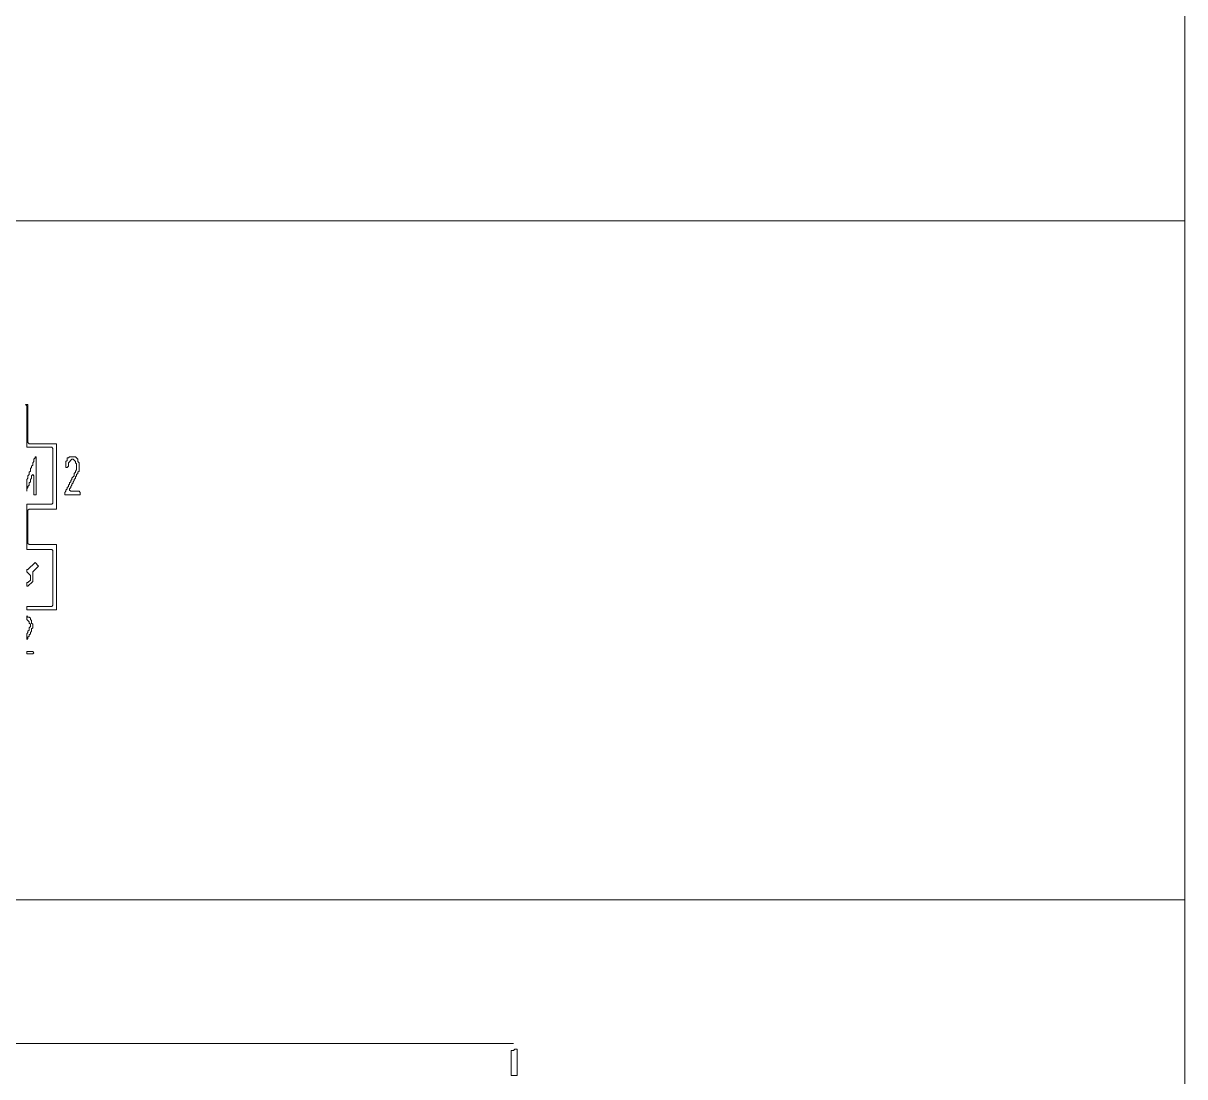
# Model space of a CAD drawing. Header units: millimetres. Extents: x 24 to 865, y 18 to 612.
# Drawn here: x 320.1 to 405.8, y 349.9 to 427.7 of the extents above; entities that cross this region are included whole.
import ezdxf

# ---------------------------------------------------------------- set-up
doc = ezdxf.new("R2010")
doc.units = ezdxf.units.MM
doc.layers.add('TRACE_STRAIGHT', color=5, linetype='CONTINUOUS', lineweight=0)
doc.layers.add('TRACE_TEXT_SYMBOL', color=6, linetype='CONTINUOUS', lineweight=0)

msp = doc.modelspace()

# ---------------------------------------------------------------- linework, layer by layer
at = {"layer": 'TRACE_STRAIGHT', "color": 5}
for p, q in [((405.783, 512.998), (405.783, 263.052)), ((203.609, 413.095), (405.783, 413.095)), ((203.609, 362.998), (405.783, 362.998)), ((262.784, 352.405), (356.258, 352.405))]:
    msp.add_line(p, q, dxfattribs=at)
at = {"layer": 'TRACE_TEXT_SYMBOL', "color": 6}
for points in [[(320.274, 399.532), (320.361, 399.445), (320.361, 396.379), (322.201, 396.379), (322.288, 396.292), (322.288, 392.263), (322.201, 392.176), (320.361, 392.176), (320.361, 388.848), (322.201, 388.848), (322.288, 388.76), (322.288, 384.732), (322.201, 384.644), (320.361, 384.644), (320.361, 384.381), (322.551, 384.381), (322.551, 389.198), (320.537, 389.198), (320.449, 389.286), (320.449, 391.738), (320.537, 391.825), (322.551, 391.825), (322.551, 396.642), (320.537, 396.642), (320.449, 396.73), (320.449, 399.532)], [(320.974, 395.679), (320.974, 395.591), (320.887, 395.504), (320.887, 395.328), (320.799, 395.241), (320.799, 395.066), (320.712, 394.978), (320.712, 394.891), (320.624, 394.803), (320.624, 394.628), (320.537, 394.54), (320.537, 394.365), (320.449, 394.278), (320.449, 394.102), (320.361, 394.015), (320.361, 393.139), (320.361, 393.314), (320.449, 393.402), (320.449, 393.489), (320.537, 393.577), (320.537, 393.752), (320.624, 393.84), (320.624, 394.015), (320.712, 394.102), (320.712, 394.278), (320.799, 394.365), (320.887, 394.278), (320.887, 392.876), (321.062, 392.876), (321.062, 395.679)], [(323.514, 395.679), (323.427, 395.591), (323.339, 395.591), (323.339, 395.416), (323.252, 395.328), (323.252, 394.891), (323.339, 394.891), (323.427, 394.978), (323.427, 395.241), (323.689, 395.504), (323.777, 395.504), (323.952, 395.328), (323.952, 395.241), (324.04, 395.153), (324.04, 394.715), (323.952, 394.628), (323.952, 394.54), (323.865, 394.453), (323.865, 394.278), (323.689, 394.102), (323.689, 394.015), (323.602, 393.927), (323.602, 393.84), (323.514, 393.752), (323.514, 393.664), (323.427, 393.577), (323.427, 393.489), (323.339, 393.402), (323.339, 393.314), (323.252, 393.227), (323.252, 393.139), (323.164, 393.051), (323.164, 392.876), (324.302, 392.876), (324.302, 393.051), (324.215, 393.139), (323.602, 393.139), (323.514, 393.227), (323.514, 393.314), (323.602, 393.402), (323.602, 393.489), (323.689, 393.577), (323.689, 393.664), (323.777, 393.752), (323.777, 393.84), (323.865, 393.927), (323.865, 394.015), (323.952, 394.102), (323.952, 394.19), (324.04, 394.278), (324.04, 394.365), (324.127, 394.453), (324.127, 394.54), (324.215, 394.628), (324.215, 395.241), (324.127, 395.328), (324.127, 395.504), (323.952, 395.679)], [(320.974, 387.884), (320.449, 387.359), (320.361, 387.359), (320.361, 387.184), (320.624, 386.921), (320.624, 386.571), (320.449, 386.395), (320.361, 386.395), (320.361, 386.133), (320.449, 386.133), (320.799, 386.483), (320.799, 387.184), (321.237, 387.622)], [(320.361, 383.943), (320.361, 383.681), (320.537, 383.505), (320.537, 383.418), (320.624, 383.33), (320.624, 383.155), (320.537, 383.068), (320.537, 382.892), (320.449, 382.805), (320.449, 382.717), (320.361, 382.63), (320.361, 382.192), (320.449, 382.279), (320.449, 382.367), (320.537, 382.454), (320.537, 382.542), (320.624, 382.63), (320.624, 382.717), (320.712, 382.805), (320.712, 382.98), (320.799, 383.068), (320.799, 383.33), (320.712, 383.418), (320.712, 383.593), (320.624, 383.681), (320.624, 383.768), (320.537, 383.856), (320.449, 383.856)], [(320.361, 381.316), (320.361, 381.141), (320.799, 381.141), (320.887, 381.228), (320.799, 381.316)], [(356.356, 351.977), (356.269, 351.89), (356.093, 351.89), (356.093, 350.05), (356.531, 350.05), (356.531, 351.977)]]:
    msp.add_lwpolyline(points, close=True, dxfattribs=at)

doc.saveas('drawing.dxf')
